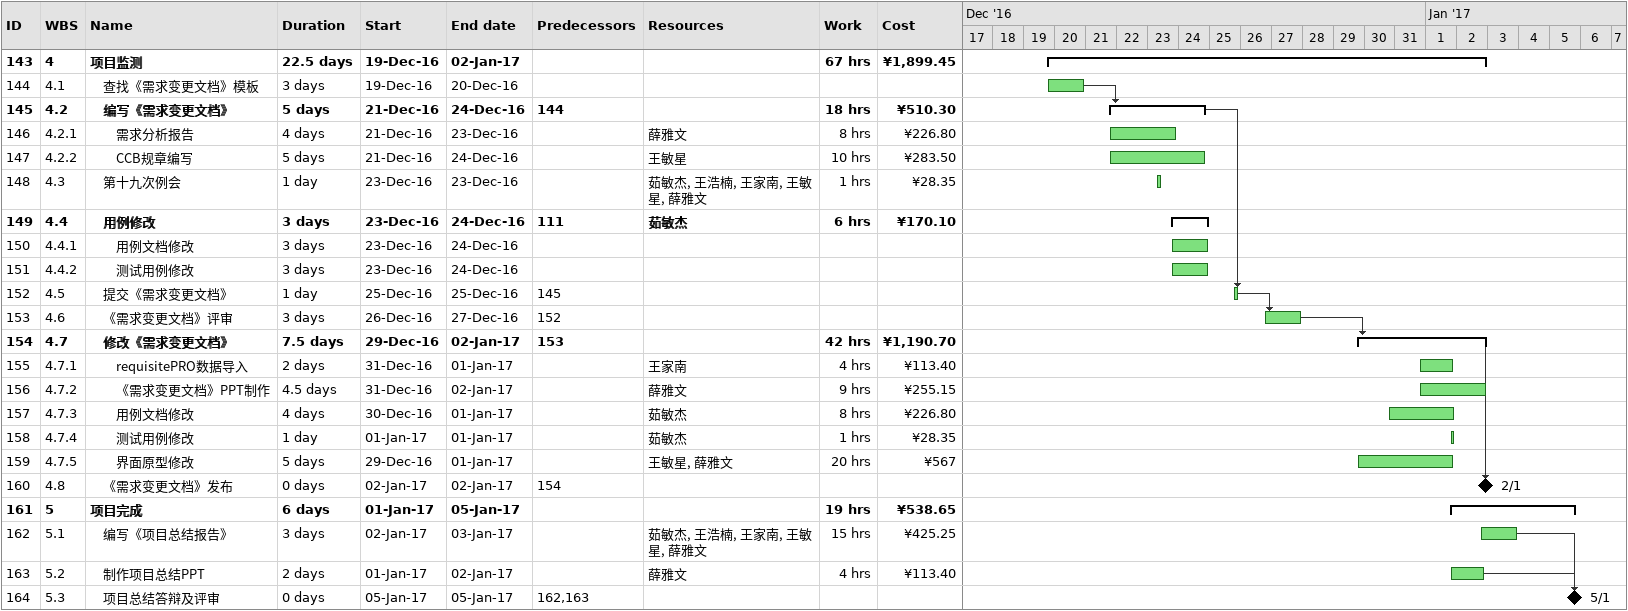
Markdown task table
| ID | WBS | Task | Duration | Start | Finish | Predecessors | Resources | Work (h) | Cost (¥) |
|---|---|---|---|---|---|---|---|---|---|
| 143 | 4 | **项目监测** | 22.5d | 2016-12-19 | 2017-01-02 |  |  | 67 | 1899.45 |
| 144 | 4.1 | 查找《需求变更文档》模板 | 3d | 2016-12-19 | 2016-12-20 |  |  |  |  |
| 145 | 4.2 | **编写《需求变更文档》** | 5d | 2016-12-21 | 2016-12-24 | 144 |  | 18 | 510.30 |
| 146 | 4.2.1 | 需求分析报告 | 4d | 2016-12-21 | 2016-12-23 |  | 薛雅文 | 8 | 226.80 |
| 147 | 4.2.2 | CCB规章编写 | 5d | 2016-12-21 | 2016-12-24 |  | 王敏星 | 10 | 283.50 |
| 148 | 4.3 | 第十九次例会 | 1d | 2016-12-23 | 2016-12-23 |  | 茹敏杰, 王浩楠, 王家南, 王敏星, 薛雅文 | 1 | 28.35 |
| 149 | 4.4 | **用例修改** | 3d | 2016-12-23 | 2016-12-24 | 111 | 茹敏杰 | 6 | 170.10 |
| 150 | 4.4.1 | 用例文档修改 | 3d | 2016-12-23 | 2016-12-24 |  |  |  |  |
| 151 | 4.4.2 | 测试用例修改 | 3d | 2016-12-23 | 2016-12-24 |  |  |  |  |
| 152 | 4.5 | 提交《需求变更文档》 | 1d | 2016-12-25 | 2016-12-25 | 145 |  |  |  |
| 153 | 4.6 | 《需求变更文档》评审 | 3d | 2016-12-26 | 2016-12-27 | 152 |  |  |  |
| 154 | 4.7 | **修改《需求变更文档》** | 7.5d | 2016-12-29 | 2017-01-02 | 153 |  | 42 | 1190.70 |
| 155 | 4.7.1 | requisitePRO数据导入 | 2d | 2016-12-31 | 2017-01-01 |  | 王家南 | 4 | 113.40 |
| 156 | 4.7.2 | 《需求变更文档》PPT制作 | 4.5d | 2016-12-31 | 2017-01-02 |  | 薛雅文 | 9 | 255.15 |
| 157 | 4.7.3 | 用例文档修改 | 4d | 2016-12-30 | 2017-01-01 |  | 茹敏杰 | 8 | 226.80 |
| 158 | 4.7.4 | 测试用例修改 | 1d | 2017-01-01 | 2017-01-01 |  | 茹敏杰 | 1 | 28.35 |
| 159 | 4.7.5 | 界面原型修改 | 5d | 2016-12-29 | 2017-01-01 |  | 王敏星, 薛雅文 | 20 | 567 |
| 160 | 4.8 | 《需求变更文档》发布 | 0d | 2017-01-02 | 2017-01-02 | 154 |  |  |  |
| 161 | 5 | **项目完成** | 6d | 2017-01-01 | 2017-01-05 |  |  | 19 | 538.65 |
| 162 | 5.1 | 编写《项目总结报告》 | 3d | 2017-01-02 | 2017-01-03 |  | 茹敏杰, 王浩楠, 王家南, 王敏星, 薛雅文 | 15 | 425.25 |
| 163 | 5.2 | 制作项目总结PPT | 2d | 2017-01-01 | 2017-01-02 |  | 薛雅文 | 4 | 113.40 |
| 164 | 5.3 | 项目总结答辩及评审 | 0d | 2017-01-05 | 2017-01-05 | 162, 163 |  |  |  |
